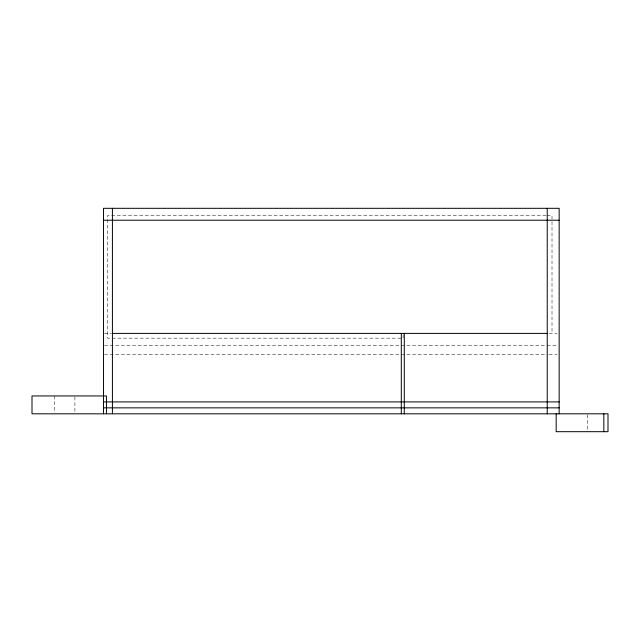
<?xml version="1.0" encoding="UTF-8"?>
<svg xmlns="http://www.w3.org/2000/svg" width="640" height="640" viewBox="0 0 640 640"><rect width="100%" height="100%" fill="white"/><g stroke="black" fill="none" stroke-linecap="round" stroke-linejoin="round"><path stroke-width="0.48" stroke-dasharray="3.2 2.4" d="M546.016 215.464L107.648 215.464L107.648 338.168L403.096 338.168L403.096 334.352M547.016 215.464L552.008 215.464L552.008 333.4M104.48 333.4L111.472 333.4M549.152 333.4L557.16 333.4M104.472 345.312L546.168 345.312M547.168 345.312L557.168 345.312M104.48 354.248L548.16 354.248M549.16 354.248L557.16 354.248M587.744 414.808L587.744 431.688M74.888 396.936L74.888 412.824M54.632 395.944L54.632 412.824"/><path stroke-width="0.96" d="M103.48 220.224L559.16 220.224M112.416 333.4L547.168 333.4M103.48 401.904L559.16 401.904M103.48 407.856L559.16 407.856M603.832 413.816L603.832 431.688M559.16 413.816L559.16 208.312L103.48 208.312L103.48 413.816M556.176 413.816L556.176 431.688L608 431.688L608 413.816L32 413.816L32 395.944L106.456 395.944L106.456 413.816M547.24 208.312L547.24 413.816M404.288 333.4L404.288 413.816M401.304 333.4L401.304 413.816M112.416 208.312L112.416 413.816"/></g></svg>
